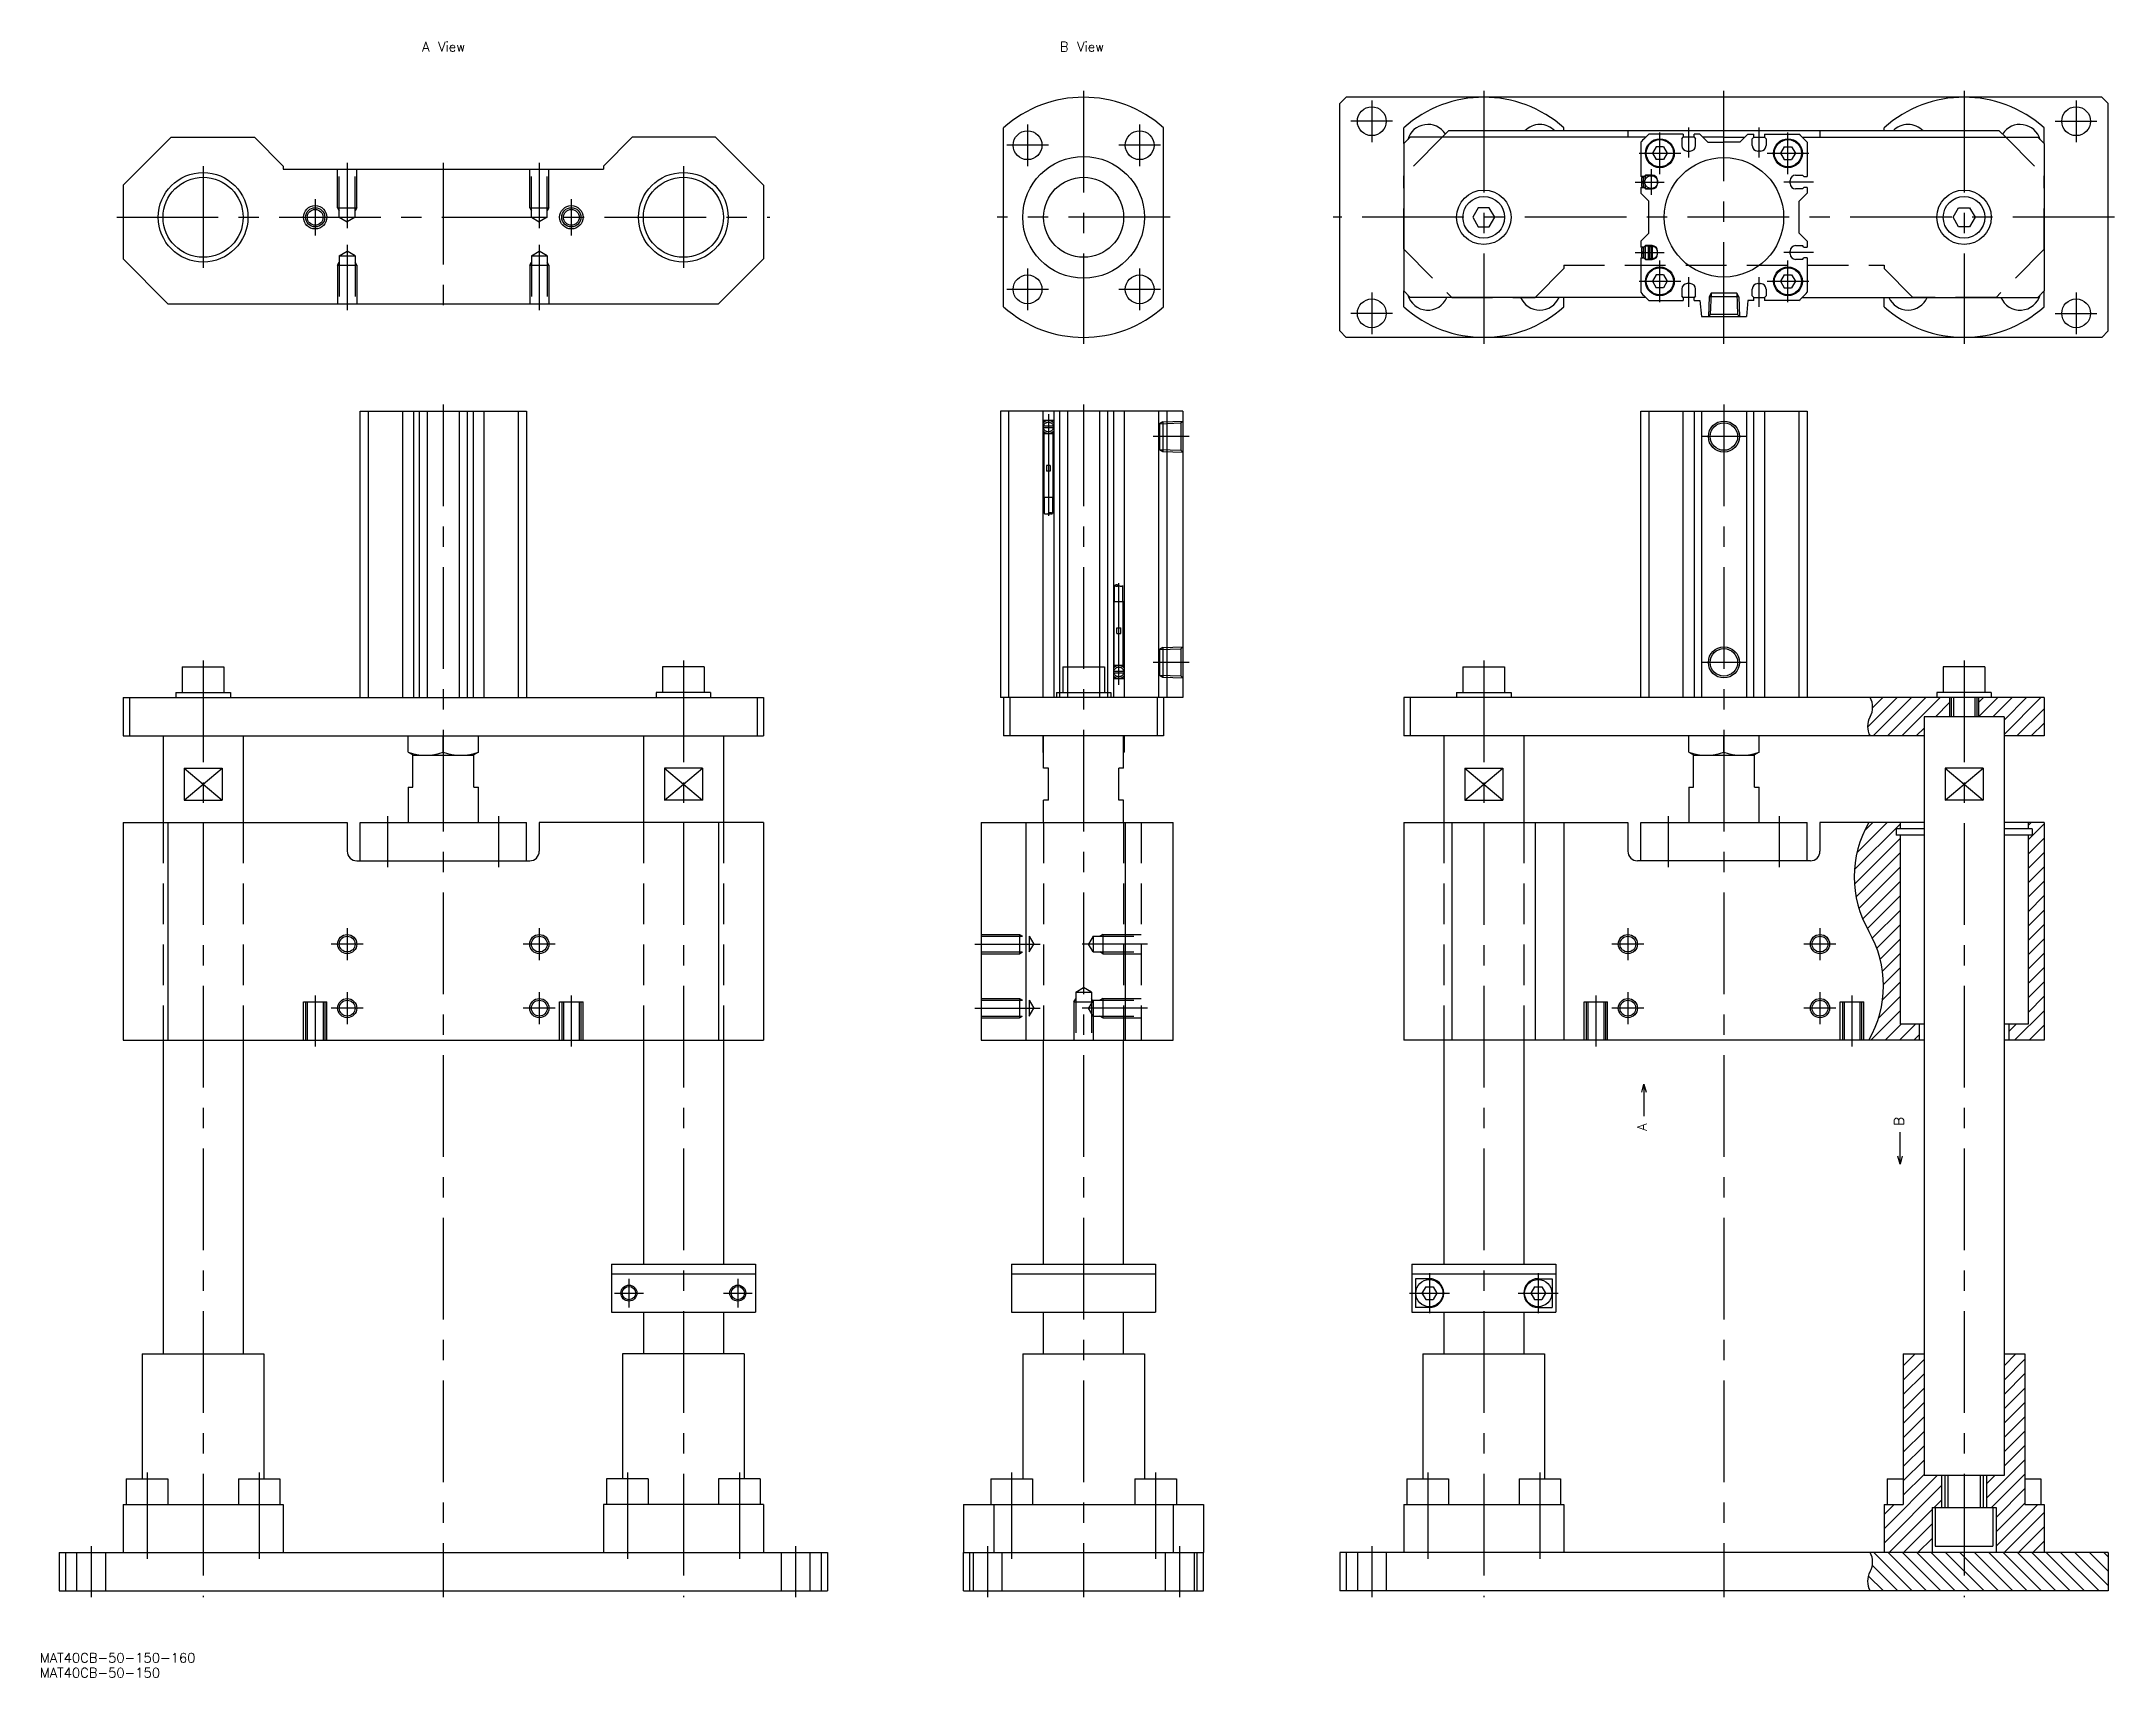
# Model space of a CAD drawing. Extents: x -325 to 322, y -456 to 55.
import ezdxf

# ---------------------------------------------------------------- set-up
doc = ezdxf.new("R2010")
doc.units = 0
for name, pattern in [('CENTER', [50.8, 31.75, -6.35, 6.35, -6.35]), ('DASHED', [19.05, 12.7, -6.35]), ('PHANTOM', [63.5, 31.75, -6.35, 6.35, -6.35, 6.35, -6.35])]:
    doc.linetypes.add(name, pattern=pattern)
doc.layers.get('0').update_dxf_attribs({"linetype": 'CONTINUOUS'})
doc.layers.add('CENTER', color=1, linetype='CENTER')
doc.styles.get("Standard").update_dxf_attribs({"font": 'txt.shx', "height": 3, "bigfont": 'bigfont.shx'})

# ---------------------------------------------------------------- blocks, each defined once
blk = doc.blocks.new('*U2')
at = {"color": 7, "linetype": 'CONTINUOUS'}
blk.add_text('MAT40CB-50-150-160', height=3, dxfattribs=at).set_placement((-326.01, -451.42))
blk = doc.blocks.new('*U3')
at = {"color": 7, "linetype": 'CONTINUOUS'}
blk.add_text('MAT40CB-50-150', height=3, dxfattribs=at).set_placement((-326.01, -456.07))
blk = doc.blocks.new('*U4')
at = {"color": 137, "linetype": 'CONTINUOUS'}
blk.add_text('A View', height=3, dxfattribs=at).set_placement((-206.61, 51.77))
blk = doc.blocks.new('*U5')
at = {"color": 137, "linetype": 'CONTINUOUS'}
blk.add_text('B View', height=3, dxfattribs=at).set_placement((-7.42, 51.77))
blk = doc.blocks.new('*U6')
at = {"color": 137, "linetype": 'CONTINUOUS'}
blk.add_text('A', height=3, rotation=90, dxfattribs=at).set_placement((175.92, -285.37))
blk = doc.blocks.new('_OPEN30')
at = {"color": 0, "linetype": 'BYBLOCK'}
for p, q in [((-1, 0.27), (0, 0)), ((0, 0), (-1, -0.27)), ((0, 0), (-1, 0))]:
    blk.add_line(p, q, dxfattribs=at)
blk = doc.blocks.new('*U7')
at = {"color": 137, "linetype": 'CONTINUOUS'}
blk.add_lwpolyline([(175, -273.198), (175, -280.698)], dxfattribs=at)
at = {"color": 137, "linetype": 'CONTINUOUS', "xscale": 2.5, "yscale": 2.5, "zscale": 2.5, "rotation": 90}
blk.add_blockref('_OPEN30', (175, -270.698), dxfattribs=at)
blk = doc.blocks.new('*U8')
at = {"color": 137, "linetype": 'CONTINUOUS'}
blk.add_lwpolyline([(255, -293.198), (255, -285.698)], dxfattribs=at)
at = {"color": 137, "linetype": 'CONTINUOUS', "xscale": 2.5, "yscale": 2.5, "zscale": 2.5, "rotation": 270}
blk.add_blockref('_OPEN30', (255, -295.698), dxfattribs=at)
blk = doc.blocks.new('*U9')
at = {"color": 137, "linetype": 'CONTINUOUS'}
blk.add_text('B', height=3, rotation=90, dxfattribs=at).set_placement((256.15, -283.71))

msp = doc.modelspace()

# ---------------------------------------------------------------- linework, layer by layer
at = {"color": 7, "linetype": 'CONTINUOUS'}
for p, q in [((80, 35.5), (82, 37.5)), ((80, -35.5), (80, 35.5)), ((318, 37.5), (82, 37.5)), ((320, 35.5), (318, 37.5)), ((320, -35.5), (320, 35.5)), ((-25, -27.95), (-25, 27.95)), ((25, -27.95), (25, 27.95)), ((100, 23), (100, 27.95)), ((114, 27), (112, 25)), ((286, 27), (114, 27)), ((150, 27), (150, 27.95)), ((170, 27), (170, 25)), ((187.3, 26), (176.57, 26)), ((187.3, 26), (187.3, 25)), ((192.5, 26), (190.7, 26)), ((190.7, 25), (190.7, 26)), ((192.5, 26), (195, 23.5)), ((207.5, 26), (205, 23.5)), ((207.5, 26), (209.3, 26)), ((209.3, 25), (209.3, 26)), ((212.7, 26), (223.43, 26)), ((212.7, 26), (212.7, 25)), ((230, 27), (230, 25)), ((250, 27), (250, 27.95)), ((286, 27), (288, 25)), ((300, 23), (300, 27.95)), ((-300, 10), (-285, 25)), ((-285, 25), (-259, 25)), ((-250, 16), (-259, 25)), ((-150, 16), (-141, 25)), ((-115, 25), (-141, 25)), ((-100, 10), (-115, 25)), ((100, 23), (102, 25)), ((100, 23), (100, -23)), ((175.51, 25), (102, 25)), ((174, 23.43), (174, 12.7)), ((178.85, 22), (177.69, 20)), ((177.69, 20), (178.85, 18)), ((181.15, 22), (178.85, 22)), ((181.15, 22), (182.31, 20)), ((182.31, 20), (181.15, 18)), ((186.85, 24.5), (187.3, 25)), ((186.85, 24.5), (186.85, 22.4)), ((190.7, 25), (187.3, 25)), ((188.55, 20.7), (189.45, 20.7)), ((190.7, 25), (191.15, 24.5)), ((191.15, 22.4), (191.15, 24.5)), ((200, 25), (193.5, 25)), ((195, 23.5), (200, 23.5)), ((200, 25), (206.5, 25)), ((205, 23.5), (200, 23.5)), ((209.3, 25), (208.85, 24.5)), ((208.85, 22.4), (208.85, 24.5)), ((209.3, 25), (212.7, 25)), ((211.45, 20.7), (210.55, 20.7)), ((213.15, 24.5), (212.7, 25)), ((213.15, 24.5), (213.15, 22.4)), ((218.85, 22), (217.69, 20)), ((217.69, 20), (218.85, 18)), ((218.85, 22), (221.15, 22)), ((221.15, 22), (222.31, 20)), ((222.31, 20), (221.15, 18)), ((224.49, 25), (298, 25)), ((226, 23.43), (226, 12.7)), ((300, 23), (298, 25)), ((300, 23), (300, -23)), ((-250, 16), (-250, 15)), ((-250, 15), (-150, 15)), ((-150, 16), (-150, 15)), ((175, 12.7), (175.5, 13.15)), ((177.6, 13.15), (175.5, 13.15)), ((181.15, 18), (178.85, 18)), ((218.85, 18), (221.15, 18)), ((222.4, 13.15), (224.5, 13.15)), ((225, 12.7), (224.5, 13.15)), ((-300, 10), (-300, -13)), ((-100, 10), (-100, -13)), ((175, 12.7), (174, 12.7)), ((174, 9.3), (174, 7.5)), ((174, 9.3), (175, 9.3)), ((176.5, 5), (174, 7.5)), ((175.5, 8.85), (175, 9.3)), ((175.5, 8.85), (177.6, 8.85)), ((179.3, 10.55), (179.3, 11.45)), ((220.7, 10.55), (220.7, 11.45)), ((224.5, 8.85), (222.4, 8.85)), ((223.5, 5), (226, 7.5)), ((224.5, 8.85), (225, 9.3)), ((225, 12.7), (226, 12.7)), ((226, 9.3), (225, 9.3)), ((226, 9.3), (226, 7.5)), ((123.28, 2.97), (121.57, 0)), ((121.57, 0), (123.28, -2.97)), ((126.71, 2.97), (123.28, 2.97)), ((128.43, 0), (126.71, 2.97)), ((126.71, -2.97), (128.43, 0)), ((176.5, -5), (176.5, 5)), ((223.5, -5), (223.5, 5)), ((271.57, 0), (273.29, 2.97)), ((273.29, -2.97), (271.57, 0)), ((273.29, 2.97), (276.71, 2.97)), ((276.71, 2.97), (278.43, 0)), ((278.43, 0), (276.71, -2.97)), ((123.28, -2.97), (126.71, -2.97)), ((174, -7.5), (176.5, -5)), ((226, -7.5), (223.5, -5)), ((276.71, -2.97), (273.29, -2.97)), ((174, -7.5), (174, -9.3)), ((175, -9.3), (174, -9.3)), ((174, -12.7), (174, -23.43)), ((174, -12.7), (175, -12.7)), ((175, -9.3), (175.5, -8.85)), ((175.5, -13.15), (175, -12.7)), ((177.6, -8.85), (175.5, -8.85)), ((179.3, -11.45), (179.3, -10.55)), ((220.7, -11.45), (220.7, -10.55)), ((222.4, -8.85), (224.5, -8.85)), ((225, -9.3), (224.5, -8.85)), ((224.5, -13.15), (225, -12.7)), ((225, -9.3), (226, -9.3)), ((226, -12.7), (225, -12.7)), ((226, -7.5), (226, -9.3)), ((226, -12.7), (226, -23.43)), ((-286, -27), (-300, -13)), ((-114, -27), (-100, -13)), ((175.5, -13.15), (177.6, -13.15)), ((178.85, -18), (177.69, -20)), ((181.15, -18), (178.85, -18)), ((181.15, -18), (182.31, -20)), ((218.85, -18), (217.69, -20)), ((218.85, -18), (221.15, -18)), ((221.15, -18), (222.31, -20)), ((224.5, -13.15), (222.4, -13.15)), ((100, -23), (102, -25)), ((100, -27.95), (100, -23)), ((175.51, -25), (102, -25)), ((150, -27.95), (150, -25)), ((177.69, -20), (178.85, -22)), ((181.15, -22), (178.85, -22)), ((182.31, -20), (181.15, -22)), ((186.85, -22.4), (186.85, -24.5)), ((187.3, -25), (186.85, -24.5)), ((190.7, -25), (187.3, -25)), ((187.3, -25), (187.3, -26)), ((189.45, -20.7), (188.55, -20.7)), ((191.15, -24.5), (190.7, -25)), ((190.7, -26), (190.7, -25)), ((191.15, -24.5), (191.15, -22.4)), ((208.85, -24.5), (208.85, -22.4)), ((208.85, -24.5), (209.3, -25)), ((209.3, -25), (212.7, -25)), ((209.3, -26), (209.3, -25)), ((210.55, -20.7), (211.45, -20.7)), ((212.7, -25), (213.15, -24.5)), ((212.7, -25), (212.7, -26)), ((213.15, -22.4), (213.15, -24.5)), ((217.69, -20), (218.85, -22)), ((218.85, -22), (221.15, -22)), ((222.31, -20), (221.15, -22)), ((224.49, -25), (298, -25)), ((250, -27.95), (250, -25)), ((300, -23), (298, -25)), ((300, -27.95), (300, -23)), ((-286, -27), (-114, -27)), ((176.57, -26), (187.3, -26)), ((190.7, -26), (192.5, -26)), ((192.5, -26), (193, -31)), ((193, -31), (207, -31)), ((207.5, -26), (207, -31)), ((209.3, -26), (207.5, -26)), ((223.43, -26), (212.7, -26)), ((80, -35.5), (82, -37.5)), ((318, -37.5), (82, -37.5)), ((320, -35.5), (318, -37.5)), ((-226, -60.5), (-174, -60.5)), ((-226, -150), (-226, -60.5)), ((-223.43, -60.5), (-223.43, -150)), ((-212.7, -60.5), (-212.7, -150)), ((-209.3, -60.5), (-209.3, -150)), ((-207.5, -60.5), (-207.5, -150)), ((-205, -60.5), (-205, -150)), ((-195, -60.5), (-195, -150)), ((-192.5, -60.5), (-192.5, -150)), ((-190.7, -60.5), (-190.7, -150)), ((-187.3, -60.5), (-187.3, -150)), ((-176.57, -60.5), (-176.57, -150)), ((-174, -60.5), (-174, -150)), ((31, -60.5), (-26, -60.5)), ((-26, -60.5), (-26, -150)), ((-23.43, -60.5), (-23.43, -150)), ((-12.7, -60.5), (-12.7, -150)), ((-9.3, -60.5), (-9.3, -150)), ((-7.5, -60.5), (-7.5, -148.4)), ((-5, -60.5), (-5, -140.4)), ((5, -60.5), (5, -140.4)), ((7.5, -60.5), (7.5, -148.4)), ((9.3, -60.5), (9.3, -150)), ((12.7, -60.5), (12.7, -150)), ((23.43, -60.5), (23.43, -150)), ((26, -60.5), (26, -150)), ((31, -60.5), (31, -150)), ((174, -60.5), (226, -60.5)), ((174, -150), (174, -60.5)), ((176.57, -60.5), (176.57, -150)), ((187.3, -150), (187.3, -60.5)), ((190.7, -60.5), (190.7, -150)), ((193, -60.5), (193, -150)), ((207, -60.5), (207, -150)), ((209.3, -150), (209.3, -60.5)), ((212.7, -60.5), (212.7, -150)), ((223.43, -60.5), (223.43, -150)), ((226, -60.5), (226, -150)), ((-281.5, -140.4), (-281.5, -148.4)), ((-281.5, -140.4), (-268.5, -140.4)), ((-268.5, -140.4), (-268.5, -148.4)), ((-131.5, -140.4), (-131.5, -148.4)), ((-118.5, -140.4), (-131.5, -140.4)), ((-118.5, -140.4), (-118.5, -148.4)), ((-6.5, -140.4), (-6.5, -148.4)), ((-6.5, -140.4), (6.5, -140.4)), ((6.5, -140.4), (6.5, -148.4)), ((118.5, -140.4), (118.5, -148.4)), ((118.5, -140.4), (131.5, -140.4)), ((131.5, -140.4), (131.5, -148.4)), ((268.5, -140.4), (268.5, -148.4)), ((281.5, -140.4), (268.5, -140.4)), ((281.5, -140.4), (281.5, -148.4)), ((-283.5, -148.4), (-266.5, -148.4)), ((-283.5, -148.4), (-283.5, -150)), ((-266.5, -148.4), (-266.5, -150)), ((-116.5, -148.4), (-133.5, -148.4)), ((-133.5, -148.4), (-133.5, -150)), ((-116.5, -148.4), (-116.5, -150)), ((-8.5, -148.4), (8.5, -148.4)), ((-8.5, -148.4), (-8.5, -150)), ((8.5, -148.4), (8.5, -150)), ((116.5, -148.4), (133.5, -148.4)), ((116.5, -148.4), (116.5, -150)), ((133.5, -148.4), (133.5, -150)), ((283.5, -148.4), (266.5, -148.4)), ((266.5, -148.4), (266.5, -150)), ((283.5, -148.4), (283.5, -150)), ((-300, -150), (-100, -150)), ((-300, -150), (-300, -162)), ((-298, -150), (-298, -162)), ((-102, -150), (-102, -162)), ((-100, -150), (-100, -162)), ((31, -150), (-26, -150)), ((-25, -150), (-25, -162)), ((-23, -150), (-23, -162)), ((23, -150), (23, -162)), ((25, -150), (25, -162)), ((300, -150), (100, -150)), ((100, -150), (100, -162)), ((102, -150), (102, -162)), ((270.5, -150), (270.5, -156)), ((271, -150), (271, -156)), ((279, -150), (279, -156)), ((279.5, -150), (279.5, -156)), ((300, -150), (300, -162)), ((262.5, -156), (262.5, -393)), ((275, -156), (262.5, -156)), ((287.5, -156), (275, -156)), ((287.5, -156), (287.5, -393)), ((-300, -162), (-100, -162)), ((-287.5, -162), (-287.5, -189)), ((-262.5, -162), (-262.5, -189)), ((-211, -167.02), (-211, -162)), ((-211, -167.02), (-209.3, -168)), ((-209.5, -178), (-209.5, -168)), ((-209.5, -168), (-190.5, -168)), ((-200, -167.02), (-200, -162)), ((-189, -167.02), (-190.7, -168)), ((-190.5, -178), (-190.5, -168)), ((-189, -167.02), (-189, -162)), ((-137.5, -162), (-137.5, -189)), ((-112.5, -162), (-112.5, -189)), ((25, -162), (-25, -162)), ((-12.7, -162), (-12.7, -167.02)), ((-12.5, -167.13), (-12.7, -167.02)), ((-12.5, -172), (-12.5, -162)), ((12.5, -172), (12.5, -162)), ((12.5, -167.13), (12.7, -167.02)), ((12.7, -162), (12.7, -167.02)), ((262.4, -162), (100, -162)), ((112.5, -162), (112.5, -189)), ((137.5, -162), (137.5, -189)), ((189, -167.02), (189, -162)), ((189, -167.02), (190.7, -168)), ((190.5, -178), (190.5, -168)), ((190.5, -168), (209.5, -168)), ((200, -167.02), (200, -162)), ((211, -167.02), (209.3, -168)), ((209.5, -178), (209.5, -168)), ((211, -167.02), (211, -162)), ((300, -162), (287.6, -162)), ((-280.94, -172), (-280.94, -182)), ((-280.94, -172), (-269.06, -172)), ((-269.06, -172), (-269.06, -182)), ((-119.06, -172), (-130.94, -172)), ((-130.94, -172), (-130.94, -182)), ((-119.06, -172), (-119.06, -182)), ((-11, -172), (-12.5, -172)), ((-11, -182), (-11, -172)), ((11, -182), (11, -172)), ((12.5, -172), (11, -172)), ((119.06, -172), (130.94, -172)), ((119.06, -172), (119.06, -182)), ((130.94, -172), (130.94, -182)), ((269.06, -172), (269.06, -182)), ((280.94, -172), (269.06, -172)), ((280.94, -172), (280.94, -182)), ((-211, -178), (-209.5, -178)), ((-211, -178), (-211, -189)), ((-190.5, -178), (-189, -178)), ((-189, -189), (-189, -178)), ((189, -178), (190.5, -178)), ((189, -178), (189, -189)), ((209.5, -178), (211, -178)), ((211, -189), (211, -178)), ((-280.94, -182), (-269.06, -182)), ((-119.06, -182), (-130.94, -182)), ((-12.5, -189), (-12.5, -182)), ((-11, -182), (-12.5, -182)), ((12.5, -182), (11, -182)), ((12.5, -189), (12.5, -182)), ((119.06, -182), (130.94, -182)), ((280.94, -182), (269.06, -182)), ((-300, -189), (-300, -257)), ((-300, -189), (-230, -189)), ((-286, -189), (-286, -257)), ((-230, -189), (-230, -198)), ((-226, -201), (-226, -189)), ((-226, -189), (-174, -189)), ((-174, -201), (-174, -189)), ((-100, -189), (-170, -189)), ((-170, -189), (-170, -198)), ((-114, -189), (-114, -257)), ((-100, -189), (-100, -257)), ((-32, -189), (28, -189)), ((-32, -189), (-32, -257)), ((-18, -189), (-18, -257)), ((13, -189), (13, -257)), ((28, -257), (28, -189)), ((100, -189), (100, -257)), ((100, -189), (170, -189)), ((115, -189), (115, -257)), ((141, -189), (141, -257)), ((150, -189), (150, -257)), ((170, -189), (170, -198)), ((174, -189), (226, -189)), ((174, -201), (174, -189)), ((226, -201), (226, -189)), ((262.5, -189), (230, -189)), ((230, -189), (230, -198)), ((262.5, -191), (253.75, -191)), ((253.75, -191), (253.75, -193)), ((262.5, -193), (253.75, -193)), ((255, -189), (255, -191)), ((255, -193), (255, -252)), ((300, -189), (287.5, -189)), ((296.25, -191), (287.5, -191)), ((296.25, -193), (287.5, -193)), ((295, -189), (295, -191)), ((295, -193), (295, -252)), ((296.25, -191), (296.25, -193)), ((300, -189), (300, -257)), ((-227, -201), (-173, -201)), ((227, -201), (173, -201)), ((262.5, -252), (255, -252)), ((261, -252), (261, -257)), ((295, -252), (287.5, -252)), ((289, -252), (289, -257)), ((-300, -257), (-100, -257)), ((-287.5, -257), (-287.5, -355)), ((-262.5, -257), (-262.5, -355)), ((-137.5, -257), (-137.5, -327)), ((-112.5, -257), (-112.5, -327)), ((-32, -257), (28, -257)), ((-12.5, -327), (-12.5, -257)), ((12.5, -327), (12.5, -257)), ((262.5, -257), (100, -257)), ((112.5, -257), (112.5, -327)), ((137.5, -257), (137.5, -327)), ((300, -257), (287.5, -257)), ((-147.5, -327), (-102.5, -327)), ((-147.5, -327), (-147.5, -342)), ((-147.5, -330), (-102.5, -330)), ((-102.5, -327), (-102.5, -342)), ((-22.5, -327), (22.5, -327)), ((-22.5, -327), (-22.5, -342)), ((-22.5, -330), (22.5, -330)), ((22.5, -327), (22.5, -342)), ((102.5, -327), (147.5, -327)), ((102.5, -327), (102.5, -342)), ((102.5, -330), (147.5, -330)), ((147.5, -327), (147.5, -342)), ((108, -331.5), (103.62, -331.5)), ((103.62, -331.5), (103.62, -340.5)), ((106.85, -334), (105.69, -336)), ((105.69, -336), (106.85, -338)), ((106.85, -334), (109.15, -334)), ((109.15, -334), (110.31, -336)), ((110.31, -336), (109.15, -338)), ((140.85, -334), (139.69, -336)), ((139.69, -336), (140.85, -338)), ((140.85, -334), (143.15, -334)), ((142, -331.5), (146.38, -331.5)), ((143.15, -334), (144.31, -336)), ((144.31, -336), (143.15, -338)), ((146.38, -331.5), (146.38, -340.5)), ((-147.5, -342), (-102.5, -342)), ((-137.5, -342), (-137.5, -355)), ((-112.5, -342), (-112.5, -355)), ((-22.5, -342), (22.5, -342)), ((-12.5, -355), (-12.5, -342)), ((12.5, -355), (12.5, -342)), ((102.5, -342), (147.5, -342)), ((108, -340.5), (103.62, -340.5)), ((106.85, -338), (109.15, -338)), ((112.5, -342), (112.5, -355)), ((137.5, -342), (137.5, -355)), ((140.85, -338), (143.15, -338)), ((142, -340.5), (146.38, -340.5)), ((-294, -355), (-256, -355)), ((-294, -355), (-294, -394)), ((-256, -355), (-256, -394)), ((-106, -355), (-144, -355)), ((-144, -355), (-144, -394)), ((-106, -355), (-106, -394)), ((-19, -355), (19, -355)), ((-19, -355), (-19, -394)), ((19, -355), (19, -394)), ((106, -355), (144, -355)), ((106, -355), (106, -394)), ((144, -355), (144, -394)), ((256, -355), (256, -402)), ((256, -355), (262.5, -355)), ((287.5, -355), (294, -355)), ((294, -355), (294, -402)), ((-299, -394), (-286, -394)), ((-299, -394), (-299, -402)), ((-286, -394), (-286, -402)), ((-264, -394), (-251, -394)), ((-264, -394), (-264, -402)), ((-251, -394), (-251, -402)), ((-136, -394), (-149, -394)), ((-149, -394), (-149, -402)), ((-136, -394), (-136, -402)), ((-101, -394), (-114, -394)), ((-114, -394), (-114, -402)), ((-101, -394), (-101, -402)), ((-29, -394), (-16, -394)), ((-29, -394), (-29, -402)), ((-16, -394), (-16, -402)), ((16, -394), (29, -394)), ((16, -394), (16, -402)), ((29, -394), (29, -402)), ((101, -394), (114, -394)), ((101, -394), (101, -402)), ((114, -394), (114, -402)), ((136, -394), (149, -394)), ((136, -394), (136, -402)), ((149, -394), (149, -402)), ((251, -394), (256, -394)), ((251, -394), (251, -402)), ((287.5, -393), (262.5, -393)), ((268, -393), (268, -403)), ((269, -393), (269, -403)), ((281, -393), (281, -403)), ((282, -393), (282, -403)), ((294, -394), (299, -394)), ((299, -394), (299, -402)), ((-300, -402), (-250, -402)), ((-300, -402), (-300, -417)), ((-250, -402), (-250, -417)), ((-100, -402), (-150, -402)), ((-150, -402), (-150, -417)), ((-100, -402), (-100, -417)), ((-37.5, -402), (37.5, -402)), ((-37.5, -402), (-37.5, -417)), ((-27.95, -417), (-27.95, -402)), ((27.95, -402), (27.95, -417)), ((37.5, -402), (37.5, -417)), ((100, -402), (150, -402)), ((100, -402), (100, -417)), ((150, -402), (150, -417)), ((250, -402), (250, -417)), ((250, -402), (256, -402)), ((265, -403), (265, -417)), ((265, -403), (285, -403)), ((266, -403), (266, -415)), ((284, -403), (284, -415)), ((285, -403), (285, -417)), ((294, -402), (300, -402)), ((300, -402), (300, -417)), ((-320, -417), (-80, -417)), ((-320, -417), (-320, -429)), ((-318, -417), (-318, -429)), ((-82, -417), (-82, -429)), ((-80, -417), (-80, -429)), ((-37.5, -417), (37.5, -417)), ((-37.5, -429), (-37.5, -417)), ((-35.5, -429), (-35.5, -417)), ((35.5, -429), (35.5, -417)), ((37.5, -429), (37.5, -417)), ((320, -417), (80, -417)), ((80, -417), (80, -429)), ((82, -417), (82, -429)), ((266, -415), (284, -415)), ((320, -417), (320, -429)), ((-320, -429), (-80, -429)), ((-37.5, -429), (37.5, -429)), ((320, -429), (80, -429))]:
    msp.add_line(p, q, dxfattribs=at)
at = {"color": 3, "linetype": 'DASHED'}
for p, q in [((112, 25), (100, 13)), ((288, 25), (300, 13)), ((-233, 3), (-233, 15)), ((-232.46, 0), (-232.46, 15)), ((-227.54, 0), (-227.54, 15)), ((-227, 3), (-227, 15)), ((-173, 3), (-173, 15)), ((-172.46, 0), (-172.46, 15)), ((-167.54, 0), (-167.54, 15)), ((-167, 3), (-167, 15)), ((100, -10), (100, 13)), ((300, -10), (300, 13)), ((-233, 3), (-227, 3)), ((-233, 3), (-232.46, 2.06)), ((-232.46, 0), (-227.54, 0)), ((-232.46, 0), (-230, -1.42)), ((-227.54, 0), (-230, -1.42)), ((-227, 3), (-227.54, 2.06)), ((-173, 3), (-167, 3)), ((-173, 3), (-172.46, 2.06)), ((-172.46, 0), (-170, -1.42)), ((-172.46, 0), (-167.54, 0)), ((-167.54, 0), (-170, -1.42)), ((-167, 3), (-167.54, 2.06)), ((-232.46, -12), (-230, -10.58)), ((-232.46, -12), (-232.46, -27)), ((-232.46, -12), (-227.54, -12)), ((-227.54, -12), (-230, -10.58)), ((-227.54, -12), (-227.54, -27)), ((-172.46, -12), (-170, -10.58)), ((-172.46, -12), (-172.46, -27)), ((-172.46, -12), (-167.54, -12)), ((-167.54, -12), (-170, -10.58)), ((-167.54, -12), (-167.54, -27)), ((100, -10), (115, -25)), ((300, -10), (285, -25)), ((-233, -15), (-232.46, -14.06)), ((-233, -15), (-233, -27)), ((-233, -15), (-227, -15)), ((-227, -15), (-227.54, -14.06)), ((-227, -15), (-227, -27)), ((-173, -15), (-172.46, -14.06)), ((-173, -15), (-173, -27)), ((-173, -15), (-167, -15)), ((-167, -15), (-167.54, -14.06)), ((-167, -15), (-167, -27)), ((141, -25), (150, -16)), ((150, -15), (250, -15)), ((150, -15), (150, -16)), ((250, -15), (250, -16)), ((259, -25), (250, -16)), ((115, -25), (141, -25)), ((195.35, -24.8), (195.14, -31)), ((195.97, -23.73), (195.35, -24.8)), ((204.65, -24.8), (195.35, -24.8)), ((195.97, -23.73), (195.74, -30.4)), ((204.03, -23.73), (195.97, -23.73)), ((204.03, -23.73), (204.26, -30.4)), ((204.65, -24.8), (204.03, -23.73)), ((204.65, -24.8), (204.86, -31)), ((285, -25), (259, -25)), ((195.74, -30.4), (195.14, -31)), ((204.26, -30.4), (195.74, -30.4)), ((204.26, -30.4), (204.86, -31)), ((24.8, -63.85), (23.73, -64.47)), ((23.73, -64.47), (30.4, -64.24)), ((23.73, -64.47), (23.73, -72.53)), ((24.8, -63.85), (31, -63.64)), ((24.8, -63.85), (24.8, -73.15)), ((30.4, -64.24), (31, -63.64)), ((30.4, -64.24), (30.4, -72.76)), ((23.73, -72.53), (30.4, -72.76)), ((23.73, -72.53), (24.8, -73.15)), ((24.8, -73.15), (31, -73.36)), ((30.4, -72.76), (31, -73.36)), ((24.8, -134.35), (23.73, -134.97)), ((23.73, -134.97), (30.4, -134.74)), ((23.73, -134.97), (23.73, -143.03)), ((24.8, -134.35), (31, -134.14)), ((24.8, -134.35), (24.8, -143.65)), ((30.4, -134.74), (31, -134.14)), ((30.4, -134.74), (30.4, -143.26)), ((-5, -140.4), (-5, -150)), ((5, -140.4), (5, -150)), ((-7.5, -148.4), (-7.5, -150)), ((7.5, -148.4), (7.5, -150)), ((23.73, -143.03), (30.4, -143.26)), ((23.73, -143.03), (24.8, -143.65)), ((24.8, -143.65), (31, -143.86)), ((30.4, -143.26), (31, -143.86)), ((-287.5, -189), (-287.5, -257)), ((-262.5, -189), (-262.5, -257)), ((-137.5, -189), (-137.5, -257)), ((-112.5, -189), (-112.5, -257)), ((-12.5, -189), (-12.5, -257)), ((12.5, -189), (12.5, -257)), ((18, -189), (18, -257)), ((112.5, -189), (112.5, -257)), ((137.5, -189), (137.5, -257)), ((-32, -224), (-20, -224)), ((-32, -224.54), (-17, -224.54)), ((-20, -224), (-20, -230)), ((-20, -224), (-19.06, -224.54)), ((-17, -224.54), (-17, -229.46)), ((-17, -224.54), (-15.58, -227)), ((3, -224.54), (1.58, -227)), ((3, -224.54), (18, -224.54)), ((3, -224.54), (3, -229.46)), ((6, -224), (5.06, -224.54)), ((6, -224), (18, -224)), ((6, -224), (6, -230)), ((-32, -229.46), (-17, -229.46)), ((-32, -230), (-20, -230)), ((-20, -230), (-19.06, -229.46)), ((-17, -229.46), (-15.58, -227)), ((3, -229.46), (1.58, -227)), ((3, -229.46), (18, -229.46)), ((6, -230), (5.06, -229.46)), ((6, -230), (18, -230)), ((-243.65, -257), (-243.65, -245)), ((-243.65, -245), (-236.35, -245)), ((-243, -245), (-243, -257)), ((-242.46, -245), (-242.46, -257)), ((-237.54, -245), (-237.54, -257)), ((-237, -245), (-237, -257)), ((-236.35, -257), (-236.35, -245)), ((-163.65, -257), (-163.65, -245)), ((-163.65, -245), (-156.35, -245)), ((-163, -245), (-163, -257)), ((-162.46, -245), (-162.46, -257)), ((-157.54, -245), (-157.54, -257)), ((-157, -245), (-157, -257)), ((-156.35, -257), (-156.35, -245)), ((-32, -244), (-20, -244)), ((-32, -244.54), (-17, -244.54)), ((-20, -244), (-20, -250)), ((-20, -244), (-19.06, -244.54)), ((-17, -244.54), (-17, -249.46)), ((-17, -244.54), (-15.58, -247)), ((-3, -245), (-2.46, -244.06)), ((-3, -245), (-3, -257)), ((-3, -245), (3, -245)), ((-2.46, -242), (0, -240.58)), ((-2.46, -242), (-2.46, -257)), ((-2.46, -242), (2.46, -242)), ((2.46, -242), (0, -240.58)), ((3, -244.54), (1.58, -247)), ((2.46, -242), (2.46, -257)), ((3, -245), (2.46, -244.06)), ((3, -244.54), (18, -244.54)), ((3, -244.54), (3, -249.46)), ((3, -245), (3, -257)), ((6, -244), (5.06, -244.54)), ((6, -244), (18, -244)), ((6, -244), (6, -250)), ((156.35, -245), (163.65, -245)), ((156.35, -257), (156.35, -245)), ((157, -245), (157, -257)), ((157.54, -245), (157.54, -257)), ((162.46, -245), (162.46, -257)), ((163, -245), (163, -257)), ((163.65, -257), (163.65, -245)), ((236.35, -257), (236.35, -245)), ((236.35, -245), (243.65, -245)), ((237, -245), (237, -257)), ((237.54, -245), (237.54, -257)), ((242.46, -245), (242.46, -257)), ((243, -245), (243, -257)), ((243.65, -257), (243.65, -245)), ((-32, -249.46), (-17, -249.46)), ((-32, -250), (-20, -250)), ((-20, -250), (-19.06, -249.46)), ((-17, -249.46), (-15.58, -247)), ((3, -249.46), (1.58, -247)), ((3, -249.46), (18, -249.46)), ((6, -250), (5.06, -249.46)), ((6, -250), (18, -250)), ((-314.5, -417), (-314.5, -429)), ((-305.5, -417), (-305.5, -429)), ((-94.5, -417), (-94.5, -429)), ((-85.5, -417), (-85.5, -429)), ((-34.5, -417), (-34.5, -429)), ((-25.5, -417), (-25.5, -429)), ((25.5, -417), (25.5, -429)), ((34.5, -417), (34.5, -429)), ((85.5, -417), (85.5, -429)), ((94.5, -417), (94.5, -429))]:
    msp.add_line(p, q, dxfattribs=at)
at = {"color": 3, "linetype": 'PHANTOM'}
for p, q in [((175.42, 13.05), (174.9, 12.53)), ((175.42, 13.05), (176.3, 13.05)), ((175.42, 13.05), (175.42, 11.68)), ((176.3, 13.05), (176.3, 12.73)), ((177.3, 15), (177.3, 7)), ((172.3, 11), (181.3, 11)), ((174.3, 12.4), (174.3, 9.6)), ((174.3, 12.4), (174.4, 12.4)), ((174.3, 9.6), (174.4, 9.6)), ((174.4, 12.53), (174.4, 11.25)), ((174.4, 12.53), (174.9, 12.53)), ((174.4, 11.25), (174.9, 11.25)), ((174.4, 10.75), (174.9, 10.75)), ((174.4, 10.75), (174.4, 9.47)), ((174.4, 9.47), (174.9, 9.47)), ((174.9, 12.53), (174.9, 9.47)), ((174.9, 9.47), (175.42, 8.95)), ((175.42, 10.32), (175.42, 8.95)), ((175.42, 8.95), (176.3, 8.95)), ((176.3, 9.27), (176.3, 8.95)), ((172.3, -11), (181.3, -11)), ((174.3, -9.6), (174.3, -12.4)), ((174.3, -9.6), (174.4, -9.6)), ((174.3, -12.4), (174.4, -12.4)), ((174.4, -9.47), (174.4, -10.75)), ((174.4, -9.47), (174.9, -9.47)), ((174.4, -10.75), (174.9, -10.75)), ((174.4, -11.25), (174.9, -11.25)), ((174.4, -11.25), (174.4, -12.53)), ((174.4, -12.53), (174.9, -12.53)), ((175.42, -8.95), (174.9, -9.47)), ((174.9, -9.47), (174.9, -12.53)), ((174.9, -12.53), (175.42, -13.05)), ((175.42, -8.95), (176.3, -8.95)), ((175.42, -8.95), (175.42, -13.05)), ((176.3, -8.95), (176.3, -13.05)), ((176.3, -10.25), (176.8, -10.25)), ((176.3, -11.75), (176.8, -11.75)), ((176.8, -9.1), (176.8, -12.9)), ((176.8, -9.1), (177.6, -9.1)), ((176.8, -12.9), (177.6, -12.9)), ((177.3, -9), (177.3, -13)), ((177.6, -9.02), (177.6, -12.98)), ((175.42, -13.05), (176.3, -13.05)), ((-11.45, -63.5), (-12.7, -63.5)), ((-11.77, -63.6), (-12.6, -63.6)), ((-11, -61.45), (-11, -94.49)), ((-9.3, -63.5), (-10.55, -63.5)), ((-9.4, -63.6), (-10.23, -63.6)), ((-9.3, -67.6), (-12.7, -67.6)), ((-11.77, -67.4), (-12.6, -67.4)), ((-9.49, -65.25), (-12.51, -65.25)), ((-9.49, -65.75), (-12.51, -65.75)), ((-12.4, -67.6), (-12.4, -87.5)), ((-9.4, -67.4), (-10.23, -67.4)), ((-9.6, -67.6), (-9.6, -87.5)), ((-10.4, -77.5), (-11.6, -77.5)), ((-11.6, -77.5), (-11.6, -79.3)), ((-10.4, -77.5), (-10.4, -79.3)), ((-10.4, -79.3), (-11.6, -79.3)), ((-9.3, -87.5), (-12.7, -87.5)), ((-12.3, -87.5), (-12.3, -92.49)), ((-9.7, -87.5), (-9.7, -92.49)), ((9.7, -120), (9.7, -115.01)), ((11, -146.05), (11, -113.01)), ((12.3, -120), (12.3, -115.01)), ((9.3, -120), (12.7, -120)), ((9.6, -139.9), (9.6, -120)), ((12.4, -139.9), (12.4, -120)), ((10.4, -130), (10.4, -128.2)), ((10.4, -128.2), (11.6, -128.2)), ((11.6, -130), (11.6, -128.2)), ((10.4, -130), (11.6, -130)), ((9.3, -139.9), (12.7, -139.9)), ((9.4, -140.1), (10.23, -140.1)), ((9.49, -141.75), (12.51, -141.75)), ((9.49, -142.25), (12.51, -142.25)), ((11.77, -140.1), (12.6, -140.1)), ((9.3, -144), (10.55, -144)), ((9.4, -143.9), (10.23, -143.9)), ((11.45, -144), (12.7, -144)), ((11.77, -143.9), (12.6, -143.9))]:
    msp.add_line(p, q, dxfattribs=at)
at = {"color": 3, "linetype": 'CONTINUOUS'}
for p, q in [((244.85, -159.26), (254.11, -150)), ((246.45, -153.17), (249.62, -150)), ((246.6, -162), (258.6, -150)), ((251.09, -162), (263.09, -150)), ((255.58, -162), (267.58, -150)), ((266.07, -156), (270.5, -151.57)), ((271.68, -150), (271.68, -156)), ((278.32, -150), (278.32, -156)), ((279.5, -151.55), (281.05, -150)), ((279.54, -156), (285.54, -150)), ((284.03, -156), (290.03, -150)), ((287.5, -161.51), (299.01, -150)), ((287.5, -157.02), (294.52, -150)), ((291.5, -162), (300, -153.5)), ((260.07, -162), (262.5, -159.57)), ((295.99, -162), (300, -157.99)), ((-280.94, -172), (-269.06, -182)), ((-280.94, -182), (-269.06, -172)), ((-130.94, -172), (-119.06, -182)), ((-130.94, -182), (-119.06, -172)), ((119.06, -172), (130.94, -182)), ((119.06, -182), (130.94, -172)), ((269.06, -172), (280.94, -182)), ((269.06, -182), (280.94, -172)), ((240.79, -203.73), (255, -189.52)), ((240.79, -208.23), (255, -194.01)), ((241.56, -198.48), (251.03, -189)), ((243.89, -191.65), (246.54, -189)), ((295, -189.93), (295.93, -189)), ((295, -194.42), (300, -189.42)), ((295, -198.91), (300, -193.91)), ((241.29, -212.22), (255, -198.5)), ((295, -203.4), (300, -198.4)), ((242.16, -215.83), (255, -202.99)), ((295, -207.89), (300, -202.89)), ((243.35, -219.13), (255, -207.48)), ((244.8, -222.17), (255, -211.97)), ((295, -212.38), (300, -207.38)), ((295, -216.87), (300, -211.87)), ((246.38, -225.09), (255, -216.46)), ((295, -221.36), (300, -216.36)), ((247.72, -228.23), (255, -220.95)), ((248.78, -231.66), (255, -225.44)), ((295, -225.85), (300, -220.85)), ((295, -230.34), (300, -225.34)), ((249.51, -235.42), (255, -229.93)), ((295, -234.84), (300, -229.84)), ((249.54, -244.37), (255, -238.91)), ((249.82, -239.6), (255, -234.42)), ((295, -239.33), (300, -234.33)), ((295, -243.82), (300, -238.82)), ((248.28, -250.12), (255, -243.4)), ((295, -248.31), (300, -243.31)), ((245.89, -257), (255, -247.89)), ((250.38, -257), (255.38, -252)), ((254.87, -257), (259.87, -252)), ((289, -254.31), (291.31, -252)), ((290.8, -257), (300, -247.8)), ((295.29, -257), (300, -252.29)), ((259.36, -257), (261, -255.36)), ((299.78, -257), (300, -256.78)), ((256, -358.74), (259.74, -355)), ((287.5, -358.67), (291.17, -355)), ((256, -363.23), (262.5, -356.73)), ((256, -367.72), (262.5, -361.22)), ((287.5, -363.16), (294, -356.66)), ((287.5, -367.65), (294, -361.15)), ((256, -372.21), (262.5, -365.71)), ((287.5, -372.14), (294, -365.64)), ((256, -376.7), (262.5, -370.2)), ((256, -381.19), (262.5, -374.69)), ((287.5, -376.63), (294, -370.13)), ((287.5, -381.12), (294, -374.62)), ((256, -385.68), (262.5, -379.18)), ((287.5, -385.61), (294, -379.11)), ((256, -390.17), (262.5, -383.67)), ((256, -394.66), (262.5, -388.16)), ((282, -400.09), (294, -388.09)), ((287.5, -390.1), (294, -383.6)), ((250, -409.64), (266.64, -393)), ((256, -399.15), (262.5, -392.65)), ((269.95, -393), (269.95, -403)), ((280.05, -393), (280.05, -403)), ((282, -395.6), (284.6, -393)), ((283.58, -403), (294, -392.58)), ((250, -414.13), (268, -396.13)), ((265.62, -403), (268, -400.62)), ((285, -406.07), (294, -397.07)), ((250, -405.15), (253.15, -402)), ((251.62, -417), (265, -403.62)), ((285, -410.56), (294, -401.56)), ((285, -415.05), (298.05, -402)), ((287.54, -417), (300, -404.54)), ((256.11, -417), (265, -408.11)), ((260.6, -417), (265, -412.6)), ((292.03, -417), (300, -409.03)), ((296.52, -417), (300, -413.52)), ((258.79, -429), (246.79, -417)), ((263.28, -429), (251.28, -417)), ((267.77, -429), (255.77, -417)), ((272.26, -429), (260.26, -417)), ((276.75, -429), (264.75, -417)), ((281.24, -429), (269.24, -417)), ((285.73, -429), (273.73, -417)), ((290.22, -429), (278.22, -417)), ((294.71, -429), (282.71, -417)), ((299.2, -429), (287.2, -417)), ((303.69, -429), (291.69, -417)), ((308.18, -429), (296.18, -417)), ((312.67, -429), (300.67, -417)), ((317.16, -429), (305.16, -417)), ((320, -427.35), (309.65, -417)), ((320, -422.86), (314.14, -417)), ((320, -418.37), (318.63, -417)), ((249.81, -429), (245.1, -424.29)), ((254.3, -429), (246.36, -421.06))]:
    msp.add_line(p, q, dxfattribs=at)
at = {"color": 7, "linetype": 'CONTINUOUS'}
for centre, radius in [((90, 30), 4.5), ((310, 30), 4.5), ((-17.5, 22.5), 4.5), ((17.5, 22.5), 4.5), ((180, 20), 4.5), ((180, 20), 4.25), ((220, 20), 4.5), ((220, 20), 4.25), ((-275, 0), 14), ((-125, 0), 14), ((0, 0), 19), ((200, 0), 18.65), ((-275, 0), 12.5), ((-125, 0), 12.5), ((0, 0), 12.5), ((125, 0), 8.5), ((125, 0), 6.5), ((275, 0), 8.5), ((275, 0), 6.5), ((-240, 0), 3.65), ((-240, 0), 2.46), ((-160, 0), 3.65), ((-160, 0), 2.46), ((-17.5, -22.5), 4.5), ((17.5, -22.5), 4.5), ((180, -20), 4.5), ((180, -20), 4.25), ((220, -20), 4.5), ((220, -20), 4.25), ((90, -30), 4.5), ((310, -30), 4.5), ((200, -68.5), 4.28), ((200, -139), 4.28), ((-230, -227), 2.46), ((-170, -227), 2.46), ((170, -227), 2.46), ((230, -227), 2.46), ((-230, -247), 2.46), ((-170, -247), 2.46), ((170, -247), 2.46), ((230, -247), 2.46), ((-142, -336), 2.07), ((-108, -336), 2.07), ((108, -336), 4.25), ((142, -336), 4.25)]:
    msp.add_circle(centre, radius, dxfattribs=at)
at = {"color": 3, "linetype": 'PHANTOM'}
for centre, radius in [((177.3, 11), 2), ((-11, -65.5), 1.53), ((11, -142), 1.53)]:
    msp.add_circle(centre, radius, dxfattribs=at)
at = {"color": 3, "linetype": 'CONTINUOUS'}
for centre, radius in [((-240, 0), 3), ((-160, 0), 3), ((200, -68.5), 4.86), ((200, -139), 4.86), ((-230, -227), 3), ((-170, -227), 3), ((170, -227), 3), ((230, -227), 3), ((-230, -247), 3), ((-170, -247), 3), ((170, -247), 3), ((230, -247), 3), ((-142, -336), 2.5), ((-108, -336), 2.5)]:
    msp.add_circle(centre, radius, dxfattribs=at)
at = {"color": 7, "linetype": 'CONTINUOUS'}
for centre, radius, start, end in [((0, 0), 37.5, 48.18969, 131.81031), ((125, 0), 37.5, 48.18969, 131.81031), ((275, 0), 37.5, 48.18969, 131.81031), ((107.5, 22.5), 6.5, 32.43358, 164.50819), ((142.5, 22.5), 6.5, 43.81306, 136.18694), ((200, 0), 35, 132.02463, 137.97537), ((200, 0), 35, 42.02463, 47.97537), ((257.5, 22.5), 6.5, 43.81306, 136.18694), ((292.5, 22.5), 6.5, 15.49181, 147.56642), ((188.55, 22.4), 1.7, 180, 270), ((189.45, 22.4), 1.7, 270, 0), ((210.55, 22.4), 1.7, 180, 270), ((211.45, 22.4), 1.7, 270, 0), ((177.6, 11.45), 1.7, 0, 90), ((222.4, 11.45), 1.7, 90, 180), ((177.6, 10.55), 1.7, 270, 0), ((222.4, 10.55), 1.7, 180, 270), ((177.6, -10.55), 1.7, 0, 90), ((177.6, -11.45), 1.7, 270, 0), ((222.4, -10.55), 1.7, 90, 180), ((222.4, -11.45), 1.7, 180, 270), ((107.5, -22.5), 6.5, 195.49181, 337.38014), ((142.5, -22.5), 6.5, 202.61986, 337.38014), ((200, 0), 35, 222.02463, 227.97537), ((188.55, -22.4), 1.7, 90, 180), ((189.45, -22.4), 1.7, 0, 90), ((210.55, -22.4), 1.7, 90, 180), ((211.45, -22.4), 1.7, 0, 90), ((200, 0), 35, 312.02463, 317.97537), ((257.5, -22.5), 6.5, 202.61986, 337.38014), ((292.5, -22.5), 6.5, 202.61986, 344.50819), ((0, 0), 37.5, 228.18969, 311.81031), ((125, 0), 37.5, 228.18969, 311.81031), ((275, 0), 37.5, 228.18969, 311.81031), ((-205.5, -152.11), 15.89, 249.74384, 290.25616), ((-194.5, -152.11), 15.89, 249.74384, 290.25616), ((194.5, -152.11), 15.89, 249.74384, 290.25616), ((205.5, -152.11), 15.89, 249.74384, 290.25616), ((-227, -198), 3, 180, 270), ((-173, -198), 3, 270, 0), ((173, -198), 3, 180, 270), ((227, -198), 3, 270, 0), ((108, -336), 4.5, 270, 90), ((142, -336), 4.5, 90, 270)]:
    msp.add_arc(centre, radius, start, end, dxfattribs=at)
at = {"color": 3, "linetype": 'PHANTOM'}
for centre, radius, start, end in [((177.3, -11), 2, 239.99993, 120.00007), ((-11, -65.5), 2.05, 33.97654, 146.02384), ((-12.6, -63.9), 0.3, 90, 109.47236), ((-9.4, -63.9), 0.3, 70.52928, 90.00003), ((-11, -65.5), 2.05, 213.97617, 326.02342), ((-12.6, -67.1), 0.3, 250.52776, 269.99996), ((-9.4, -67.1), 0.3, 270.00001, 289.47077), ((-11.65, -91.41), 1.26, 238.89326, 301.10674), ((-10.35, -93.56), 1.26, 58.89308, 121.10692), ((-10.35, -91.41), 1.26, 238.89308, 301.10692), ((10.35, -116.09), 1.26, 58.89326, 121.10674), ((10.35, -113.94), 1.26, 238.89326, 301.10674), ((11.65, -113.94), 1.26, 238.89326, 301.10634), ((11, -142), 2.05, 33.97617, 146.02342), ((9.4, -140.4), 0.3, 90.00001, 109.47077), ((12.6, -140.4), 0.3, 70.52776, 89.99996), ((11, -142), 2.05, 213.97654, 326.02384), ((9.4, -143.6), 0.3, 250.52928, 270.00003), ((12.6, -143.6), 0.3, 270, 289.47236)]:
    msp.add_arc(centre, radius, start, end, dxfattribs=at)
at = {"color": 3, "linetype": 'CONTINUOUS'}
for centre, radius, start, end in [((240.45, -153), 6, 330, 30), ((250.85, -159), 6, 150.00001, 209.99997), ((274.71, -206), 34, 150, 210), ((215.82, -240), 34, 330.00003, 29.99999), ((240.45, -420), 6, 330, 30), ((250.85, -426), 6, 150.00001, 209.99997)]:
    msp.add_arc(centre, radius, start, end, dxfattribs=at)
at = {"layer": 'CENTER', "color": 1, "linetype": 'CENTER'}
for p, q in [((0, 39.5), (0, -39.5)), ((125, 39.5), (125, -39.5)), ((200, -39.5), (200, 39.5)), ((275, 39.5), (275, -39.5)), ((90, 36.5), (90, 23.5)), ((310, 36.5), (310, 23.5)), ((-17.5, 29), (-17.5, 16)), ((17.5, 29), (17.5, 16)), ((96.5, 30), (83.5, 30)), ((180, 13.5), (180, 26.5)), ((189, 18.7), (189, 28)), ((211, 18.7), (211, 28)), ((220, 13.5), (220, 26.5)), ((303.5, 30), (316.5, 30)), ((-11, 22.5), (-24, 22.5)), ((24, 22.5), (11, 22.5)), ((173.5, 20), (186.5, 20)), ((213.5, 20), (226.5, 20)), ((-275, 16), (-275, -16)), ((-230, 17), (-230, -3.42)), ((-200, 17), (-200, -29)), ((-170, 17), (-170, -3.42)), ((-125, 16), (-125, -16)), ((228, 11), (218.7, 11)), ((-302, 0), (-98, 0)), ((-240, 5.65), (-240, -5.65)), ((-160, 5.65), (-160, -5.65)), ((27, 0), (-27, 0)), ((322, 0), (78, 0)), ((-230, -8.58), (-230, -29)), ((-170, -8.58), (-170, -29)), ((228, -11), (218.7, -11)), ((-17.5, -16), (-17.5, -29)), ((17.5, -16), (17.5, -29)), ((180, -26.5), (180, -13.5)), ((189, -28), (189, -18.7)), ((211, -28), (211, -18.7)), ((220, -26.5), (220, -13.5)), ((-11, -22.5), (-24, -22.5)), ((24, -22.5), (11, -22.5)), ((90, -23.5), (90, -36.5)), ((173.5, -20), (186.5, -20)), ((213.5, -20), (226.5, -20)), ((310, -23.5), (310, -36.5)), ((96.5, -30), (83.5, -30)), ((303.5, -30), (316.5, -30)), ((-200, -58.5), (-200, -431)), ((0, -58.5), (0, -431)), ((200, -58.5), (200, -431)), ((33, -68.5), (21.73, -68.5)), ((206.85, -68.5), (193.15, -68.5)), ((-275, -138.4), (-275, -431)), ((-125, -138.4), (-125, -431)), ((33, -139), (21.73, -139)), ((125, -138.4), (125, -431)), ((206.85, -139), (193.15, -139)), ((275, -138.4), (275, -431)), ((-217.32, -203), (-217.32, -187)), ((-182.68, -203), (-182.68, -187)), ((182.68, -203), (182.68, -187)), ((217.32, -203), (217.32, -187)), ((-230, -222), (-230, -232)), ((-170, -222), (-170, -232)), ((170, -222), (170, -232)), ((230, -222), (230, -232)), ((-225, -227), (-235, -227)), ((-165, -227), (-175, -227)), ((-34, -227), (-13.58, -227)), ((20, -227), (-0.42, -227)), ((175, -227), (165, -227)), ((235, -227), (225, -227)), ((-240, -243), (-240, -259)), ((-230, -242), (-230, -252)), ((-170, -242), (-170, -252)), ((-160, -243), (-160, -259)), ((160, -243), (160, -259)), ((170, -242), (170, -252)), ((230, -242), (230, -252)), ((240, -243), (240, -259)), ((-225, -247), (-235, -247)), ((-165, -247), (-175, -247)), ((-34, -247), (-13.58, -247)), ((20, -247), (-0.42, -247)), ((175, -247), (165, -247)), ((235, -247), (225, -247)), ((108, -329.75), (108, -342.25)), ((142, -329.75), (142, -342.25)), ((-146.5, -336), (-137.5, -336)), ((-142, -331.5), (-142, -340.5)), ((-112.5, -336), (-103.5, -336)), ((-108, -331.5), (-108, -340.5)), ((101.75, -336), (114.25, -336)), ((135.75, -336), (148.25, -336)), ((-292.5, -392), (-292.5, -419)), ((-257.5, -392), (-257.5, -419)), ((-142.5, -392), (-142.5, -419)), ((-107.5, -392), (-107.5, -419)), ((-22.5, -392), (-22.5, -419)), ((22.5, -392), (22.5, -419)), ((107.5, -392), (107.5, -419)), ((142.5, -392), (142.5, -419)), ((-310, -415), (-310, -431)), ((-90, -415), (-90, -431)), ((-30, -415), (-30, -431)), ((30, -415), (30, -431)), ((90, -415), (90, -431))]:
    msp.add_line(p, q, dxfattribs=at)

# ---------------------------------------------------------------- block references
at = {"color": 7, "linetype": 'CONTINUOUS'}
for name in ['*U4', '*U5', '*U7', '*U6', '*U9', '*U8', '*U2', '*U3']:
    msp.add_blockref(name, (0, 0), dxfattribs=at)

doc.saveas('drawing.dxf')
